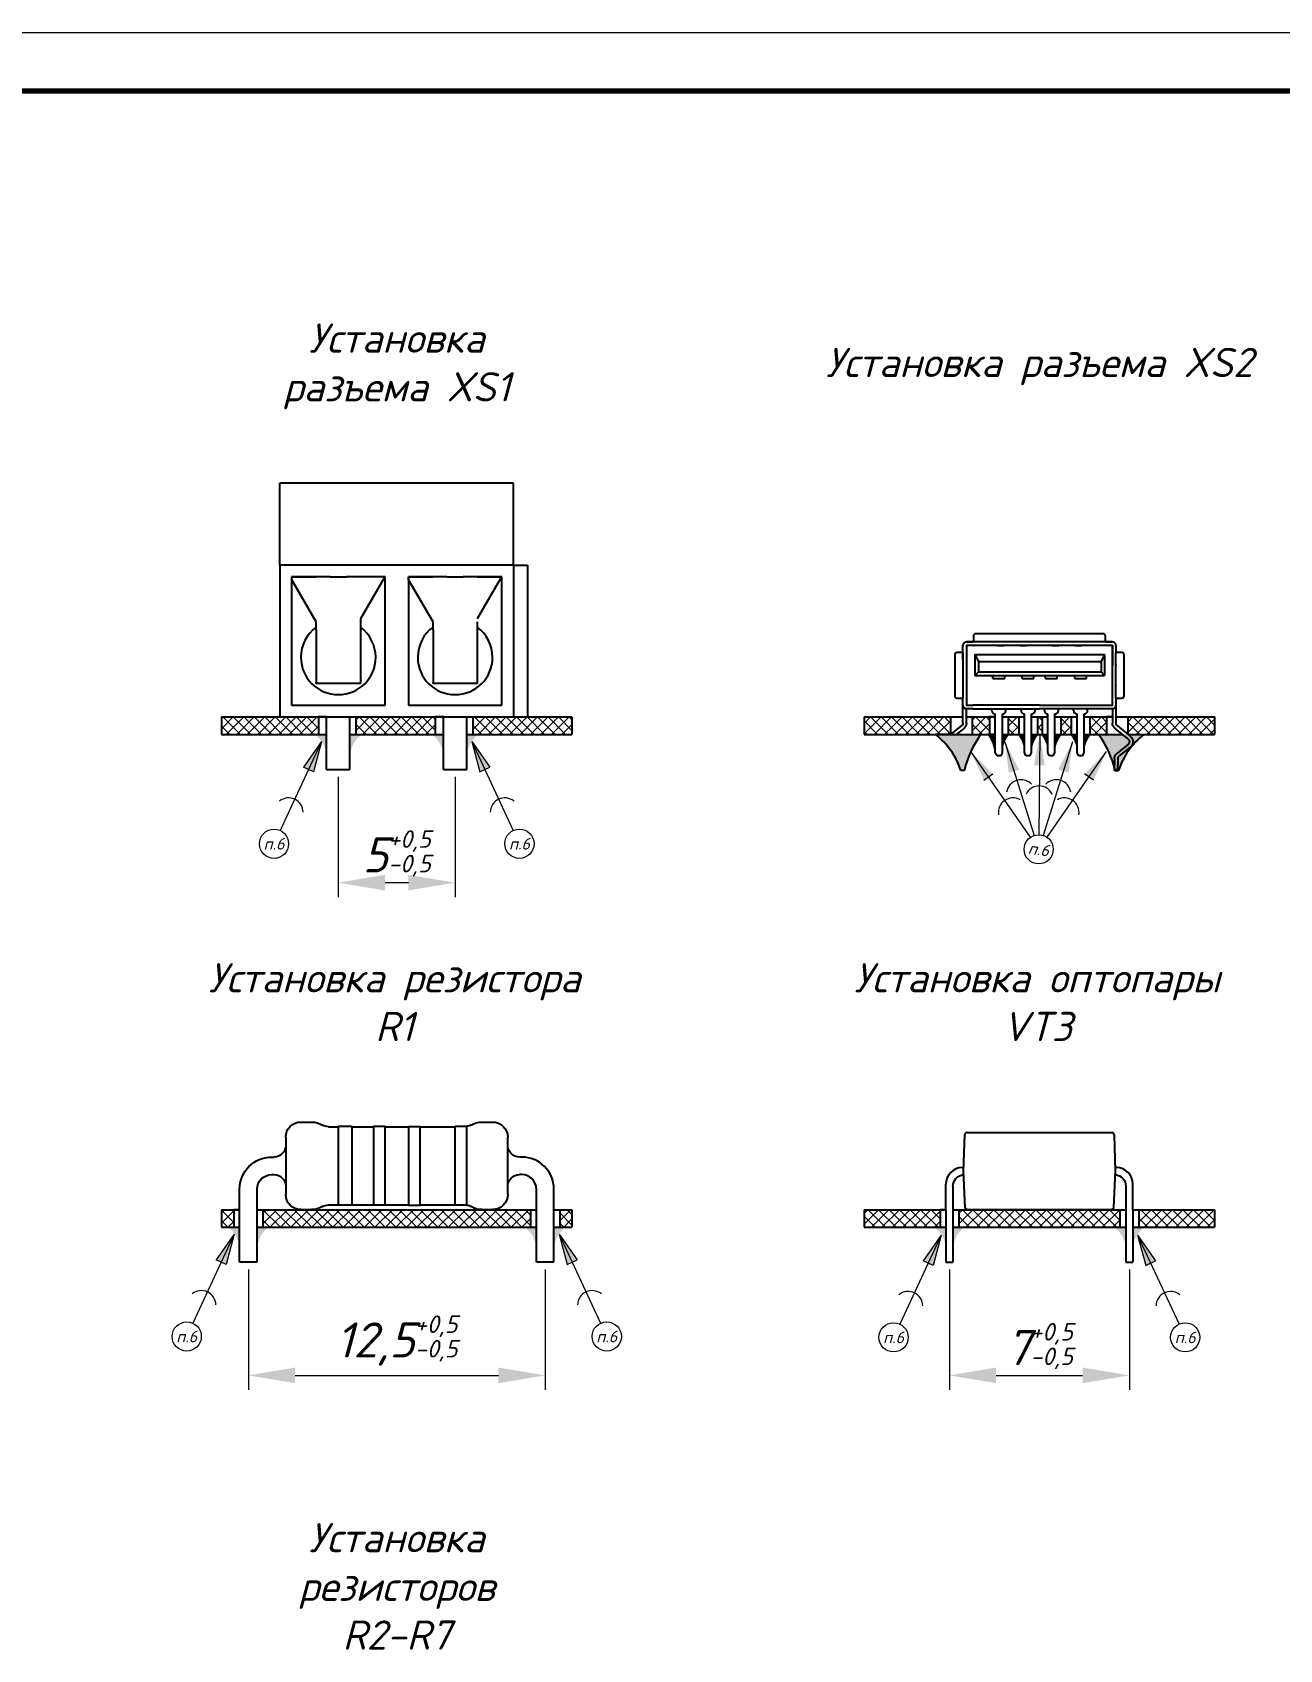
# Model space of a CAD drawing. Header units: millimetres. Extents: x 2470 to 6390, y 1560 to 2814.
# Drawn here: x 4878.8 to 4985.6, y 2378.6 to 2517 of the extents above; entities that cross this region are included whole.
import ezdxf

# ---------------------------------------------------------------- set-up
doc = ezdxf.new("R2010")
doc.units = ezdxf.units.MM
for name, color, linetype, lineweight in [('border', 7, 'Continuous', 70), ('Text', 7, 'Continuous', 18), ('Размерные линии', 7, 'Continuous', 15), ('Сплошная тонкая', 7, 'Continuous', 30), ('Штриховка', 7, 'Continuous', 9)]:
    doc.layers.add(name, color=color, linetype=linetype, lineweight=lineweight)
doc.styles.add('Main', font='isocpeur.ttf', dxfattribs={"oblique": 15, "height": 3})
doc.dimstyles.new('ISO-25', dxfattribs={"dimtxt": 3, "dimasz": 4, "dimexe": 1.25, "dimexo": 0.625, "dimtad": 1, "dimtoh": 1, "dimtxsty": 'Main', "dimcen": 2.5, "dimclrd": 256, "dimclre": 256, "dimclrt": 256, "dimadec": 0, "dimazin": 0, "dimtol": 1, "dimtm": 0.5, "dimtfac": 1, "dimtmove": 0, "dimatfit": 3, "dimfxl": 1, "dimlwd": -1, "dimlwe": -1, "dimarcsym": 0})

# ---------------------------------------------------------------- blocks, each defined once
blk = doc.blocks.new('*D53')
at = {"layer": 'Defpoints', "color": 0, "lineweight": 18, "transparency": 16777216}
for p in [(4897.3, 2411.74), (4922.7, 2411.74), (4922.7, 2402.06)]:
    blk.add_point(p, dxfattribs=at)
at = {"layer": 'Размерные линии', "transparency": 16777216}
for p, q in [((4897.3, 2411.11), (4897.3, 2400.81)), ((4922.7, 2411.11), (4922.7, 2400.81)), ((4901.3, 2402.06), (4918.7, 2402.06))]:
    blk.add_line(p, q, dxfattribs=at)
at = {"layer": 'Размерные линии', "lineweight": 18, "transparency": 16777216}
for points in [[(4901.3, 2402.73), (4901.3, 2401.39), (4897.3, 2402.06)], [(4918.7, 2402.73), (4918.7, 2401.39), (4922.7, 2402.06)]]:
    blk.add_solid(points, dxfattribs=at)
at = {"layer": 'Размерные линии', "transparency": 16777216, "insert": (4910, 2405.04), "char_height": 3, "attachment_point": 5, "style": 'Main'}
blk.add_mtext('12,5{\\H0.5x;\\S+0,5^ -0,5;}', dxfattribs=at)
blk = doc.blocks.new('*D54')
at = {"layer": 'Defpoints', "color": 0, "lineweight": 18, "transparency": 16777216}
for p in [(4905, 2453.91), (4915, 2453.91), (4915, 2444.23)]:
    blk.add_point(p, dxfattribs=at)
at = {"layer": 'Размерные линии', "transparency": 16777216}
for p, q in [((4905, 2453.28), (4905, 2442.98)), ((4915, 2453.28), (4915, 2442.98)), ((4909, 2444.23), (4911, 2444.23))]:
    blk.add_line(p, q, dxfattribs=at)
at = {"layer": 'Размерные линии', "lineweight": 18, "transparency": 16777216}
for points in [[(4909, 2444.9), (4909, 2443.56), (4905, 2444.23)], [(4911, 2444.9), (4911, 2443.56), (4915, 2444.23)]]:
    blk.add_solid(points, dxfattribs=at)
at = {"layer": 'Размерные линии', "transparency": 16777216, "insert": (4910, 2446.91), "char_height": 3, "attachment_point": 5, "style": 'Main'}
blk.add_mtext('5{\\H0.5x;\\S+0,5^ -0,5;}', dxfattribs=at)
blk = doc.blocks.new('*D57')
at = {"layer": 'Defpoints', "color": 0, "lineweight": 18, "transparency": 16777216}
for p in [(4957.3, 2411.74), (4972.7, 2411.74), (4972.7, 2402.06)]:
    blk.add_point(p, dxfattribs=at)
at = {"layer": 'Размерные линии', "transparency": 16777216}
for p, q in [((4957.3, 2411.11), (4957.3, 2400.81)), ((4972.7, 2411.11), (4972.7, 2400.81)), ((4961.3, 2402.06), (4968.7, 2402.06))]:
    blk.add_line(p, q, dxfattribs=at)
at = {"layer": 'Размерные линии', "lineweight": 18, "transparency": 16777216}
for points in [[(4961.3, 2402.73), (4961.3, 2401.39), (4957.3, 2402.06)], [(4968.7, 2402.73), (4968.7, 2401.39), (4972.7, 2402.06)]]:
    blk.add_solid(points, dxfattribs=at)
at = {"layer": 'Размерные линии', "transparency": 16777216, "insert": (4965, 2404.74), "char_height": 3, "attachment_point": 5, "style": 'Main'}
blk.add_mtext('7{\\H0.5x;\\S+0,5^ -0,5;}', dxfattribs=at)

msp = doc.modelspace()

# ---------------------------------------------------------------- hatches: boundary and pattern name
at = {"layer": 'Штриховка'}
h = msp.add_hatch(dxfattribs=at)
h.set_pattern_fill('ANSI37', color=256, scale=0.2)
h.set_pattern_definition([(45, (330, 71.9082), (-0.449012806, 0.449012806), []), (135, (330, 71.9082), (-0.449012806, -0.449012806), [])])
h.paths.add_polyline_path([(4903.3, 2458.408), (4895, 2458.408), (4895, 2456.908), (4903.3, 2456.908)])
h.paths.add_polyline_path([(4913.3, 2458.408), (4906.5, 2458.408), (4906.5, 2456.908), (4913.3, 2456.908)])
h.paths.add_polyline_path([(4925, 2458.408), (4921.2, 2458.408), (4921.2, 2458.408), (4916.5, 2458.408), (4916.5, 2456.908), (4925, 2456.908)])
h = msp.add_hatch(dxfattribs=at)
h.set_pattern_fill('ANSI37', color=256, scale=0.2)
h.set_pattern_definition([(45, (495, 71.9082), (-0.44901281, 0.44901281), []), (135, (495, 71.9082), (-0.44901281, -0.44901281), [])])
h.paths.add_polyline_path([(4980, 2458.408), (4972.586, 2458.408), (4972.586, 2456.908), (4980, 2456.908)])
h.paths.add_polyline_path([(4970.755, 2458.408), (4969.33, 2458.408), (4969.33, 2456.908), (4970.755, 2456.908)])
h.paths.add_polyline_path([(4967.73, 2458.408), (4966.83, 2458.408), (4966.83, 2456.908), (4967.73, 2456.908)])
h.paths.add_polyline_path([(4965.23, 2458.408), (4964.83, 2458.408), (4964.83, 2456.908), (4965.23, 2456.908)])
h.paths.add_polyline_path([(4963.23, 2458.408), (4962.33, 2458.408), (4962.33, 2456.908), (4963.23, 2456.908)])
h.paths.add_polyline_path([(4960.73, 2458.408), (4959.245, 2458.408), (4959.245, 2456.908), (4960.73, 2456.908)])
h.paths.add_polyline_path([(4957.414, 2458.408), (4950, 2458.408), (4950, 2456.908), (4957.414, 2456.908)])
h = msp.add_hatch(color=256, dxfattribs=at)
h.dxf.hatch_style = 1
h.paths.add_polyline_path([(4904, 2456.908), (4903, 2456.908, -0.236068), (4904, 2454.996)])
h = msp.add_hatch(color=256, dxfattribs=at)
h.dxf.hatch_style = 1
h.paths.add_polyline_path([(4906, 2456.908), (4907, 2456.908, 0.236068), (4906, 2454.996)])
h = msp.add_hatch(color=256, dxfattribs=at)
h.dxf.hatch_style = 1
h.paths.add_polyline_path([(4914, 2456.908), (4913, 2456.908, -0.236068), (4914, 2454.996)])
h = msp.add_hatch(color=256, dxfattribs=at)
h.dxf.hatch_style = 1
h.paths.add_polyline_path([(4916, 2456.908), (4917, 2456.908, 0.236068), (4916, 2454.996)])
h = msp.add_hatch(color=256, dxfattribs=at)
h.dxf.hatch_style = 1
h.paths.add_polyline_path([(4958.285, 2453.828), (4958.585, 2453.828, -0.1079523), (4959.999, 2456.908), (4957.906, 2456.908), (4957.424, 2456.908), (4956.114, 2456.908, -0.1493434)])
h = msp.add_hatch(color=256, dxfattribs=at)
h.dxf.hatch_style = 1
h.paths.add_polyline_path([(4961.23, 2455.34), (4961.23, 2456.908), (4960.63, 2456.908, -0.1666058)])
h = msp.add_hatch(color=256, dxfattribs=at)
h.dxf.hatch_style = 1
h.paths.add_polyline_path([(4961.83, 2456.908), (4962.43, 2456.908, 0.1666058), (4961.83, 2455.34)])
h = msp.add_hatch(color=256, dxfattribs=at)
h.dxf.hatch_style = 1
h.paths.add_polyline_path([(4963.73, 2456.908), (4963.13, 2456.908, -0.1666058), (4963.73, 2455.34)])
h = msp.add_hatch(color=256, dxfattribs=at)
h.dxf.hatch_style = 1
h.paths.add_polyline_path([(4964.33, 2456.908), (4964.93, 2456.908, 0.1666058), (4964.33, 2455.34)])
h = msp.add_hatch(color=256, dxfattribs=at)
h.dxf.hatch_style = 1
h.paths.add_polyline_path([(4965.03, 2456.908), (4965.471, 2454.261), (4965.004, 2454.266)])
h.paths.add_polyline_path([(4965.03, 2456.908), (4965.004, 2454.266), (4964.54, 2454.27)])
h = msp.add_hatch(color=256, dxfattribs=at)
h.dxf.hatch_style = 1
h.paths.add_polyline_path([(4965.73, 2456.908), (4965.13, 2456.908, -0.1666058), (4965.73, 2455.34)])
h = msp.add_hatch(color=256, dxfattribs=at)
h.dxf.hatch_style = 1
h.paths.add_polyline_path([(4966.33, 2456.908), (4966.93, 2456.908, 0.1666058), (4966.33, 2455.34)])
h = msp.add_hatch(color=256, dxfattribs=at)
h.dxf.hatch_style = 1
h.paths.add_polyline_path([(4968.23, 2456.908), (4967.63, 2456.908, -0.1666058), (4968.23, 2455.34)])
h = msp.add_hatch(color=256, dxfattribs=at)
h.dxf.hatch_style = 1
h.paths.add_polyline_path([(4968.83, 2456.908), (4969.43, 2456.908, 0.1666058), (4968.83, 2455.34)])
h = msp.add_hatch(color=256, dxfattribs=at)
h.dxf.hatch_style = 1
h.paths.add_polyline_path([(4970.061, 2456.908), (4972.154, 2456.908), (4972.636, 2456.908), (4973.946, 2456.908, 0.1493434), (4971.775, 2453.828), (4971.475, 2453.828, 0.1079523)])
h = msp.add_hatch(color=256, dxfattribs=at)
h.dxf.hatch_style = 1
h.paths.add_polyline_path([(4903.572, 2456.304), (4902.033, 2454.106), (4902.456, 2453.908)])
h.paths.add_polyline_path([(4903.572, 2456.304), (4902.456, 2453.908), (4902.877, 2453.712)])
h = msp.add_hatch(color=256, dxfattribs=at)
h.dxf.hatch_style = 1
h.paths.add_polyline_path([(4916.428, 2456.304), (4917.967, 2454.106), (4917.544, 2453.908)])
h.paths.add_polyline_path([(4916.428, 2456.304), (4917.544, 2453.908), (4917.123, 2453.712)])
h = msp.add_hatch(color=256, dxfattribs=at)
h.dxf.hatch_style = 1
h.paths.add_polyline_path([(4962.045, 2456.286), (4963.277, 2453.902), (4962.831, 2453.762)])
h.paths.add_polyline_path([(4962.045, 2456.286), (4962.831, 2453.762), (4962.387, 2453.624)])
h = msp.add_hatch(color=256, dxfattribs=at)
h.dxf.hatch_style = 1
h.paths.add_polyline_path([(4967.837, 2456.286), (4966.605, 2453.902), (4967.051, 2453.762)])
h.paths.add_polyline_path([(4967.837, 2456.286), (4967.051, 2453.762), (4967.495, 2453.624)])
h = msp.add_hatch(color=256, dxfattribs=at)
h.dxf.hatch_style = 1
h.paths.add_polyline_path([(4959.126, 2455.445), (4961.015, 2453.539), (4960.631, 2453.272)])
h.paths.add_polyline_path([(4959.126, 2455.445), (4960.631, 2453.272), (4960.249, 2453.007)])
h = msp.add_hatch(color=256, dxfattribs=at)
h.dxf.hatch_style = 1
h.paths.add_polyline_path([(4970.757, 2455.445), (4968.868, 2453.539), (4969.251, 2453.272)])
h.paths.add_polyline_path([(4970.757, 2455.445), (4969.251, 2453.272), (4969.633, 2453.007)])
h = msp.add_hatch(dxfattribs=at)
h.set_pattern_fill('ANSI37', color=256, scale=0.2)
h.set_pattern_definition([(45, (440, -20.2617), (-0.44901281, 0.44901281), []), (135, (440, -20.2617), (-0.44901281, -0.44901281), [])])
h.paths.add_polyline_path([(4896.05, 2416.238), (4895, 2416.238), (4895, 2414.738), (4896.051, 2414.738)])
h.paths.add_polyline_path([(4921.45, 2416.238), (4898.55, 2416.238), (4898.549, 2414.738), (4921.451, 2414.738)])
h.paths.add_polyline_path([(4925, 2416.238), (4923.95, 2416.238), (4923.949, 2414.738), (4925, 2414.738)])
h = msp.add_hatch(dxfattribs=at)
h.set_pattern_fill('ANSI37', color=256, scale=0.2)
h.set_pattern_definition([(45, (440, 29.7383), (-0.449012806, 0.449012806), []), (135, (440, 29.7383), (-0.449012806, -0.449012806), [])])
h.paths.add_polyline_path([(4956.5, 2416.238), (4950, 2416.238), (4950, 2414.738), (4956.5, 2414.738)])
h.paths.add_polyline_path([(4971.9, 2416.238), (4958.1, 2416.238), (4958.1, 2414.738), (4971.9, 2414.738)])
h.paths.add_polyline_path([(4980, 2416.238), (4973.5, 2416.238), (4973.5, 2414.738), (4980, 2414.738)])
h = msp.add_hatch(color=256, dxfattribs=at)
h.dxf.hatch_style = 1
h.paths.add_polyline_path([(4896.099, 2414.137), (4894.56, 2411.939), (4894.983, 2411.741)])
h.paths.add_polyline_path([(4896.099, 2414.137), (4894.983, 2411.741), (4895.404, 2411.545)])
h = msp.add_hatch(color=256, dxfattribs=at)
h.dxf.hatch_style = 1
h.paths.add_polyline_path([(4896.55, 2414.738), (4895.55, 2414.738, -0.236068), (4896.55, 2412.826)])
h = msp.add_hatch(color=256, dxfattribs=at)
h.dxf.hatch_style = 1
h.paths.add_polyline_path([(4898.05, 2414.738), (4899.05, 2414.738, 0.236068), (4898.05, 2412.826)])
h = msp.add_hatch(color=256, dxfattribs=at)
h.dxf.hatch_style = 1
h.paths.add_polyline_path([(4921.95, 2414.738), (4920.95, 2414.738, -0.236068), (4921.95, 2412.826)])
h = msp.add_hatch(color=256, dxfattribs=at)
h.dxf.hatch_style = 1
h.paths.add_polyline_path([(4923.45, 2414.738), (4924.45, 2414.738, 0.236068), (4923.45, 2412.826)])
h = msp.add_hatch(color=256, dxfattribs=at)
h.dxf.hatch_style = 1
h.paths.add_polyline_path([(4923.901, 2414.137), (4925.44, 2411.939), (4925.017, 2411.741)])
h.paths.add_polyline_path([(4923.901, 2414.137), (4925.017, 2411.741), (4924.596, 2411.545)])
h = msp.add_hatch(color=256, dxfattribs=at)
h.dxf.hatch_style = 1
h.paths.add_polyline_path([(4956.596, 2414.06), (4955.057, 2411.862), (4955.48, 2411.665)])
h.paths.add_polyline_path([(4956.596, 2414.06), (4955.48, 2411.665), (4955.901, 2411.468)])
h = msp.add_hatch(color=256, dxfattribs=at)
h.dxf.hatch_style = 1
h.paths.add_polyline_path([(4957, 2414.738), (4956, 2414.738, -0.236068), (4957, 2412.826)])
h = msp.add_hatch(color=256, dxfattribs=at)
h.dxf.hatch_style = 1
h.paths.add_polyline_path([(4957.6, 2414.738), (4958.6, 2414.738, 0.236068), (4957.6, 2412.826)])
h = msp.add_hatch(color=256, dxfattribs=at)
h.dxf.hatch_style = 1
h.paths.add_polyline_path([(4972.4, 2414.738), (4971.4, 2414.738, -0.236068), (4972.4, 2412.826)])
h = msp.add_hatch(color=256, dxfattribs=at)
h.dxf.hatch_style = 1
h.paths.add_polyline_path([(4973, 2414.738), (4974, 2414.738, 0.236068), (4973, 2412.826)])
h = msp.add_hatch(color=256, dxfattribs=at)
h.dxf.hatch_style = 1
h.paths.add_polyline_path([(4973.404, 2414.06), (4974.943, 2411.862), (4974.52, 2411.665)])
h.paths.add_polyline_path([(4973.404, 2414.06), (4974.52, 2411.665), (4974.099, 2411.468)])

# ---------------------------------------------------------------- linework, layer by layer
at = {"layer": 'border', "lineweight": 18}
for p, q in [((4650, 2517), (5070, 2517)), ((4965.03, 2456.908), (4964.953, 2448.331)), ((4962.045, 2456.286), (4964.566, 2448.274)), ((4967.837, 2456.286), (4965.316, 2448.274)), ((4964.228, 2448.108), (4959.126, 2455.445)), ((4965.655, 2448.108), (4970.757, 2455.445))]:
    msp.add_line(p, q, dxfattribs=at)
at = {"layer": 'border', "lineweight": 70}
msp.add_line((4670, 2512), (5065, 2512), dxfattribs=at)
at = {"layer": 'Размерные линии'}
for p, q in [((4903.572, 2456.304), (4900.026, 2448.691)), ((4903.572, 2456.304), (4902.033, 2454.106)), ((4903.572, 2456.304), (4902.877, 2453.712)), ((4916.428, 2456.304), (4917.967, 2454.106)), ((4916.428, 2456.304), (4919.974, 2448.691)), ((4916.428, 2456.304), (4917.123, 2453.712)), ((4902.877, 2453.712), (4902.033, 2454.106)), ((4917.123, 2453.712), (4917.967, 2454.106)), ((4960.249, 2453.007), (4961.015, 2453.539)), ((4969.633, 2453.007), (4968.868, 2453.539)), ((4896.099, 2414.137), (4892.553, 2406.523)), ((4896.099, 2414.137), (4894.56, 2411.939)), ((4896.099, 2414.137), (4895.404, 2411.545)), ((4923.901, 2414.137), (4925.44, 2411.939)), ((4923.901, 2414.137), (4927.447, 2406.523)), ((4923.901, 2414.137), (4924.596, 2411.545)), ((4956.596, 2414.06), (4953.05, 2406.447)), ((4956.596, 2414.06), (4955.057, 2411.862)), ((4956.596, 2414.06), (4955.901, 2411.468)), ((4973.404, 2414.06), (4974.943, 2411.862)), ((4973.404, 2414.06), (4976.95, 2406.447)), ((4973.404, 2414.06), (4974.099, 2411.468)), ((4895.404, 2411.545), (4894.56, 2411.939)), ((4924.596, 2411.545), (4925.44, 2411.939)), ((4955.901, 2411.468), (4955.057, 2411.862)), ((4974.099, 2411.468), (4974.943, 2411.862))]:
    msp.add_line(p, q, dxfattribs=at)
for centre in [(4899.498, 2447.557), (4920.502, 2447.557), (4964.941, 2447.081), (4892.025, 2405.39), (4927.975, 2405.39), (4952.522, 2405.314), (4977.478, 2405.314)]:
    msp.add_circle(centre, 1.25, dxfattribs=at)
for centre, start, end in [((4963.431, 2451.785), 43.59813, 171.24467), ((4966.452, 2451.785), 8.75533, 136.40187), ((4900.743, 2450.232), 1.08395, 128.73049), ((4919.257, 2450.232), 51.26951, 178.91605), ((4962.738, 2450.23), 61.01215, 188.65869), ((4964.975, 2451.254), 25.73902, 153.38556), ((4967.144, 2450.23), 351.34131, 118.98785), ((4893.271, 2408.064), 1.08395, 128.73049), ((4926.729, 2408.064), 51.26951, 178.91605), ((4953.768, 2407.988), 1.08395, 128.73049), ((4976.232, 2407.988), 51.26951, 178.91605)]:
    msp.add_arc(centre, 1.25, start, end, dxfattribs=at)
at = {"layer": 'Сплошная тонкая', "linetype": 'Continuous', "lineweight": 25, "extrusion": (1.22465e-16, 1, -2.22045e-16)}
for p, q in [((4900, 2471.408), (4900, 2478.408)), ((4904.58, 2478.408), (4900, 2478.408)), ((4914.58, 2478.408), (4905.42, 2478.408)), ((4920, 2478.408), (4915.42, 2478.408)), ((4920, 2471.408), (4920, 2478.408)), ((4900, 2471.408), (4900, 2458.408)), ((4920, 2471.408), (4900, 2471.408)), ((4920, 2471.408), (4920, 2458.408)), ((4920, 2471.408), (4921.2, 2471.408)), ((4921.2, 2471.408), (4921.2, 2458.408)), ((4903.11, 2470.408), (4901, 2470.408)), ((4901, 2470.408), (4901, 2469.608)), ((4901, 2469.608), (4901, 2459.408)), ((4901.02, 2470.399), (4903.11, 2470.399)), ((4901.02, 2470.149), (4901.02, 2470.399)), ((4903.11, 2466.557), (4901.02, 2470.149)), ((4904.3, 2470.408), (4903.11, 2470.408)), ((4906.89, 2470.408), (4905.7, 2470.408)), ((4909, 2470.408), (4906.89, 2470.408)), ((4908.98, 2470.399), (4906.89, 2466.808)), ((4909, 2469.608), (4909, 2470.408)), ((4909, 2459.408), (4909, 2469.608)), ((4913.11, 2470.408), (4911, 2470.408)), ((4911, 2470.408), (4911, 2469.608)), ((4911, 2469.608), (4911, 2459.408)), ((4911.02, 2470.399), (4913.11, 2470.399)), ((4911.02, 2470.149), (4911.02, 2470.399)), ((4913.11, 2466.557), (4911.02, 2470.149)), ((4914.3, 2470.408), (4913.11, 2470.408)), ((4916.89, 2470.408), (4915.7, 2470.408)), ((4919, 2470.408), (4916.89, 2470.408)), ((4918.98, 2470.399), (4916.89, 2466.808)), ((4916.89, 2470.399), (4918.98, 2470.399)), ((4918.98, 2470.149), (4918.98, 2470.399)), ((4919, 2469.608), (4919, 2470.408)), ((4919, 2459.408), (4919, 2469.608)), ((4903.11, 2466.557), (4903.11, 2466.551)), ((4906.89, 2466.808), (4906.89, 2466.551)), ((4903.11, 2465.872), (4903.11, 2462.603)), ((4906.89, 2465.872), (4906.89, 2462.603)), ((4913.11, 2465.872), (4913.11, 2462.603)), ((4916.89, 2465.872), (4916.89, 2462.603)), ((4903.11, 2462.603), (4903.11, 2461.869)), ((4906.89, 2462.603), (4906.89, 2461.869)), ((4913.11, 2462.603), (4913.11, 2461.869)), ((4916.89, 2462.603), (4916.89, 2461.869)), ((4903.11, 2461.869), (4903.11, 2461.386)), ((4906.89, 2461.27), (4903.11, 2461.27)), ((4906.89, 2461.869), (4906.89, 2461.386)), ((4913.11, 2461.869), (4913.11, 2461.386)), ((4916.89, 2461.27), (4913.11, 2461.27)), ((4916.89, 2461.869), (4916.89, 2461.386)), ((4900, 2458.408), (4921.2, 2458.408)), ((4901, 2459.408), (4903.9, 2459.408)), ((4903.9, 2459.408), (4906.1, 2459.408)), ((4904, 2453.908), (4904, 2458.408)), ((4906, 2453.908), (4906, 2458.408)), ((4906.1, 2459.408), (4909, 2459.408)), ((4911, 2459.408), (4913.9, 2459.408)), ((4913.9, 2459.408), (4916.1, 2459.408)), ((4914, 2453.908), (4914, 2458.408)), ((4916, 2453.908), (4916, 2458.408)), ((4916.1, 2459.408), (4919, 2459.408)), ((4901.8, 2423.744), (4902.714, 2423.744)), ((4917.286, 2423.744), (4918.2, 2423.744)), ((4904.155, 2423.344), (4905, 2423.344)), ((4906.2, 2423.364), (4905, 2423.364)), ((4906.2, 2423.344), (4908, 2423.344)), ((4909, 2423.364), (4908, 2423.364)), ((4909, 2423.344), (4911, 2423.344)), ((4911, 2423.364), (4912, 2423.364)), ((4912, 2423.344), (4915, 2423.344)), ((4916, 2423.364), (4915, 2423.364)), ((4958.5, 2419.538), (4958.608, 2422.645)), ((4958.808, 2422.838), (4971.192, 2422.838)), ((4971.392, 2422.645), (4971.5, 2419.538)), ((4899.3, 2420.744), (4899.5, 2420.744)), ((4920.7, 2420.744), (4920.5, 2420.744)), ((4958.4, 2419.838), (4958.51, 2419.838)), ((4958.663, 2416.428), (4958.5, 2419.538)), ((4971.5, 2419.538), (4971.337, 2416.428)), ((4971.49, 2419.838), (4971.6, 2419.838)), ((4899.3, 2419.244), (4899.5, 2419.244)), ((4920.7, 2419.244), (4920.5, 2419.244)), ((4957, 2416.238), (4957, 2418.438)), ((4957.6, 2418.242), (4957.6, 2416.238)), ((4972.4, 2418.242), (4972.4, 2416.238)), ((4973, 2416.238), (4973, 2418.438)), ((4896.55, 2411.738), (4896.55, 2417.994)), ((4898.05, 2411.738), (4898.05, 2417.994)), ((4921.95, 2411.738), (4921.95, 2417.994)), ((4923.45, 2411.738), (4923.45, 2417.994)), ((4901.8, 2416.244), (4902.714, 2416.244)), ((4904.155, 2416.644), (4905, 2416.644)), ((4906.2, 2416.624), (4905, 2416.624)), ((4906.2, 2416.644), (4908, 2416.644)), ((4909, 2416.624), (4908, 2416.624)), ((4909, 2416.644), (4911, 2416.644)), ((4911, 2416.624), (4912, 2416.624)), ((4912, 2416.644), (4915, 2416.644)), ((4916, 2416.624), (4915, 2416.624)), ((4917.286, 2416.244), (4918.2, 2416.244)), ((4957, 2416.238), (4957, 2414.838)), ((4957.6, 2416.238), (4957.6, 2414.838)), ((4971.137, 2416.238), (4958.863, 2416.238)), ((4972.4, 2416.238), (4972.4, 2414.838)), ((4973, 2416.238), (4973, 2414.838)), ((4957, 2414.838), (4957, 2411.738)), ((4957.6, 2414.838), (4957.6, 2411.738)), ((4972.4, 2414.838), (4972.4, 2411.738)), ((4973, 2414.838), (4973, 2411.738))]:
    msp.add_line(p, q, dxfattribs=at)
at = {"layer": 'Сплошная тонкая', "linetype": 'Continuous', "lineweight": 25, "extrusion": (0, 1, -2.22045e-16)}
for p, q in [((4959.355, 2465.328), (4959.355, 2464.838)), ((4970.455, 2465.528), (4959.555, 2465.528)), ((4970.655, 2464.838), (4970.655, 2465.328)), ((4958.445, 2463.918), (4957.955, 2463.918)), ((4958.455, 2463.928), (4958.455, 2464.518)), ((4958.455, 2464.518), (4958.455, 2464.518)), ((4958.455, 2463.918), (4958.455, 2464.518)), ((4958.455, 2463.928), (4958.455, 2463.918)), ((4958.455, 2463.918), (4958.455, 2460.018)), ((4958.455, 2463.811), (4958.455, 2463.918)), ((4958.455, 2463.343), (4958.455, 2463.811)), ((4958.455, 2463.811), (4958.455, 2462.845)), ((4958.546, 2464.737), (4958.546, 2464.737)), ((4960.912, 2464.528), (4958.755, 2464.529)), ((4958.755, 2464.529), (4958.755, 2463.828)), ((4958.755, 2464.518), (4958.755, 2463.928)), ((4958.755, 2463.918), (4958.755, 2463.928)), ((4958.755, 2463.918), (4958.755, 2460.018)), ((4958.765, 2464.828), (4959.345, 2464.828)), ((4958.765, 2464.828), (4958.765, 2464.828)), ((4960.912, 2464.828), (4958.765, 2464.828)), ((4959.355, 2464.828), (4959.345, 2464.828)), ((4959.345, 2464.528), (4959.355, 2464.528)), ((4970.655, 2464.828), (4959.355, 2464.828)), ((4970.655, 2464.528), (4959.355, 2464.528)), ((4959.48, 2463.768), (4959.48, 2461.968)), ((4959.48, 2463.768), (4959.78, 2463.168)), ((4959.48, 2463.768), (4970.58, 2463.768)), ((4961.309, 2464.828), (4960.914, 2464.828)), ((4961.309, 2464.528), (4960.914, 2464.528)), ((4961.415, 2464.528), (4961.98, 2464.528)), ((4963.344, 2464.528), (4961.98, 2464.528)), ((4963.344, 2464.528), (4963.908, 2464.528)), ((4964.412, 2464.828), (4964.014, 2464.828)), ((4964.412, 2464.528), (4964.014, 2464.528)), ((4965.598, 2464.828), (4964.412, 2464.828)), ((4965.598, 2464.528), (4964.412, 2464.528)), ((4965.996, 2464.828), (4965.598, 2464.828)), ((4965.996, 2464.528), (4965.598, 2464.528)), ((4966.102, 2464.528), (4966.666, 2464.528)), ((4968.03, 2464.528), (4966.666, 2464.528)), ((4968.03, 2464.528), (4968.595, 2464.528)), ((4969.096, 2464.828), (4968.701, 2464.828)), ((4969.096, 2464.528), (4968.701, 2464.528)), ((4971.245, 2464.828), (4969.098, 2464.828)), ((4971.245, 2464.528), (4969.098, 2464.528)), ((4970.58, 2463.768), (4970.28, 2463.168)), ((4970.58, 2463.768), (4970.58, 2461.968)), ((4970.665, 2464.828), (4970.655, 2464.828)), ((4970.655, 2464.528), (4970.665, 2464.528)), ((4970.665, 2464.828), (4971.245, 2464.828)), ((4971.245, 2464.528), (4970.665, 2464.528)), ((4971.245, 2464.828), (4971.245, 2464.828)), ((4971.245, 2464.528), (4971.245, 2464.528)), ((4971.255, 2464.518), (4971.255, 2464.518)), ((4971.255, 2463.928), (4971.255, 2464.518)), ((4971.255, 2464.368), (4971.255, 2464.518)), ((4971.255, 2463.928), (4971.255, 2463.918)), ((4971.255, 2460.018), (4971.255, 2463.918)), ((4971.555, 2464.518), (4971.555, 2463.928)), ((4971.555, 2464.518), (4971.555, 2463.811)), ((4971.555, 2464.518), (4971.555, 2464.518)), ((4971.555, 2463.918), (4971.555, 2463.928)), ((4971.555, 2460.018), (4971.555, 2463.918)), ((4971.555, 2462.845), (4971.555, 2463.811)), ((4972.055, 2463.918), (4971.565, 2463.918)), ((4957.755, 2463.718), (4957.755, 2460.218)), ((4959.78, 2463.168), (4959.78, 2462.268)), ((4959.78, 2463.168), (4970.28, 2463.168)), ((4970.28, 2463.168), (4970.28, 2462.268)), ((4971.555, 2462.845), (4971.555, 2462.818)), ((4972.255, 2460.218), (4972.255, 2463.718)), ((4959.48, 2461.968), (4959.78, 2462.268)), ((4959.48, 2461.968), (4970.58, 2461.968)), ((4959.78, 2462.268), (4970.28, 2462.268)), ((4970.58, 2461.968), (4970.28, 2462.268)), ((4971.255, 2460.793), (4971.255, 2461.118)), ((4971.555, 2461.118), (4971.555, 2461.108)), ((4957.955, 2460.018), (4958.445, 2460.018)), ((4958.455, 2460.248), (4958.455, 2460.018)), ((4958.455, 2460.018), (4958.455, 2460.008)), ((4958.455, 2459.418), (4958.455, 2460.008)), ((4958.755, 2460.008), (4958.755, 2460.018)), ((4958.755, 2460.008), (4958.755, 2459.418)), ((4971.255, 2460.018), (4971.255, 2460.008)), ((4971.255, 2459.418), (4971.255, 2460.008)), ((4971.555, 2460.008), (4971.555, 2460.018)), ((4971.555, 2460.008), (4971.555, 2459.418)), ((4971.565, 2460.018), (4972.055, 2460.018)), ((4958.455, 2459.418), (4958.455, 2459.418)), ((4958.455, 2457.878), (4958.455, 2459.418)), ((4958.755, 2457.878), (4958.755, 2459.108)), ((4959.555, 2458.408), (4961.23, 2458.408)), ((4960.93, 2458.963), (4960.93, 2459.108)), ((4961.23, 2458.408), (4961.23, 2458.663)), ((4961.23, 2455.34), (4961.23, 2458.408)), ((4961.83, 2458.408), (4961.83, 2458.663)), ((4961.83, 2455.34), (4961.83, 2458.408)), ((4961.83, 2458.408), (4963.73, 2458.408)), ((4962.13, 2458.963), (4962.13, 2459.108)), ((4963.43, 2458.963), (4963.43, 2459.108)), ((4963.73, 2458.408), (4963.73, 2458.663)), ((4963.73, 2455.34), (4963.73, 2458.408)), ((4964.33, 2458.408), (4964.33, 2458.663)), ((4964.33, 2455.34), (4964.33, 2458.408)), ((4964.33, 2458.408), (4965, 2458.408)), ((4964.63, 2458.963), (4964.63, 2459.108)), ((4965.01, 2458.408), (4965.73, 2458.408)), ((4965.43, 2458.963), (4965.43, 2459.108)), ((4965.73, 2458.408), (4965.73, 2458.663)), ((4965.73, 2455.34), (4965.73, 2458.408)), ((4966.33, 2458.408), (4966.33, 2458.663)), ((4966.33, 2455.34), (4966.33, 2458.408)), ((4966.33, 2458.408), (4968.23, 2458.408)), ((4966.63, 2458.963), (4966.63, 2459.108)), ((4967.93, 2458.963), (4967.93, 2459.108)), ((4968.23, 2458.408), (4968.23, 2458.663)), ((4968.23, 2455.34), (4968.23, 2458.408)), ((4968.83, 2458.408), (4968.83, 2458.663)), ((4968.83, 2455.34), (4968.83, 2458.408)), ((4968.83, 2458.408), (4970.455, 2458.408)), ((4969.13, 2458.963), (4969.13, 2459.108)), ((4971.255, 2459.108), (4971.255, 2457.878)), ((4971.555, 2459.418), (4971.555, 2457.878)), ((4971.555, 2459.418), (4971.555, 2459.418)), ((4957.424, 2456.908), (4958.338, 2457.636)), ((4957.906, 2456.908), (4958.525, 2457.401)), ((4971.485, 2457.401), (4972.592, 2456.52)), ((4971.672, 2457.636), (4972.779, 2456.755)), ((4972.592, 2456.051), (4971.655, 2455.305)), ((4972.779, 2455.816), (4971.842, 2455.071)), ((4961.38, 2455.083), (4961.23, 2455.34)), ((4961.68, 2455.083), (4961.38, 2455.083)), ((4961.68, 2455.083), (4961.83, 2455.34)), ((4963.88, 2455.083), (4963.73, 2455.34)), ((4964.18, 2455.083), (4963.88, 2455.083)), ((4964.18, 2455.083), (4964.33, 2455.34)), ((4965.88, 2455.083), (4965.73, 2455.34)), ((4966.18, 2455.083), (4965.88, 2455.083)), ((4966.18, 2455.083), (4966.33, 2455.34)), ((4968.38, 2455.083), (4968.23, 2455.34)), ((4968.68, 2455.083), (4968.38, 2455.083)), ((4968.68, 2455.083), (4968.83, 2455.34)), ((4971.425, 2454.828), (4971.425, 2454.345)), ((4971.725, 2454.828), (4971.725, 2454.345)), ((4958.585, 2453.828), (4958.285, 2453.828)), ((4971.425, 2453.828), (4971.725, 2453.828)), ((4971.475, 2453.828), (4971.775, 2453.828))]:
    msp.add_line(p, q, dxfattribs=at)
at = {"layer": 'Сплошная тонкая', "lineweight": 25, "extrusion": (0, 1, -2.22045e-16)}
for p, q in [((4958.455, 2463.928), (4958.455, 2464.518)), ((4958.455, 2464.518), (4958.455, 2464.518)), ((4958.455, 2463.918), (4958.455, 2464.518)), ((4958.455, 2463.918), (4958.455, 2460.018)), ((4958.546, 2464.737), (4958.546, 2464.737)), ((4958.755, 2464.518), (4958.755, 2463.928)), ((4958.755, 2464.518), (4958.755, 2463.828)), ((4958.755, 2464.518), (4958.755, 2464.518)), ((4958.755, 2463.918), (4958.755, 2460.018)), ((4958.758, 2464.525), (4958.758, 2464.525)), ((4958.765, 2464.828), (4959.345, 2464.828)), ((4958.765, 2464.828), (4958.765, 2464.828)), ((4960.912, 2464.828), (4958.765, 2464.828)), ((4958.765, 2464.528), (4958.765, 2464.528)), ((4959.345, 2464.528), (4958.765, 2464.528)), ((4960.912, 2464.528), (4958.765, 2464.528)), ((4959.355, 2464.828), (4959.345, 2464.828)), ((4959.345, 2464.528), (4959.355, 2464.528)), ((4970.655, 2464.828), (4959.355, 2464.828)), ((4970.655, 2464.528), (4959.355, 2464.528)), ((4959.48, 2463.768), (4959.48, 2461.968)), ((4959.48, 2463.768), (4959.78, 2463.168)), ((4959.48, 2463.768), (4970.58, 2463.768)), ((4971.245, 2464.828), (4969.098, 2464.828)), ((4971.245, 2464.528), (4969.098, 2464.528)), ((4970.58, 2463.768), (4970.28, 2463.168)), ((4970.58, 2463.768), (4970.58, 2461.968)), ((4970.665, 2464.828), (4970.655, 2464.828)), ((4970.655, 2464.528), (4970.665, 2464.528)), ((4970.665, 2464.828), (4971.245, 2464.828)), ((4971.245, 2464.528), (4970.665, 2464.528)), ((4971.245, 2464.828), (4971.245, 2464.828)), ((4971.245, 2464.528), (4971.245, 2462.832)), ((4971.255, 2460.018), (4971.255, 2463.918)), ((4971.555, 2464.518), (4971.555, 2463.928)), ((4971.555, 2464.518), (4971.555, 2463.811)), ((4971.555, 2464.518), (4971.555, 2464.518)), ((4971.555, 2463.918), (4971.555, 2463.928)), ((4971.555, 2460.018), (4971.555, 2463.918)), ((4971.555, 2462.845), (4971.555, 2463.811)), ((4958.455, 2462.777), (4958.455, 2461.16)), ((4959.78, 2463.168), (4959.78, 2462.268)), ((4959.78, 2463.168), (4970.28, 2463.168)), ((4970.28, 2463.168), (4970.28, 2462.268)), ((4971.255, 2462.818), (4971.255, 2463.143)), ((4971.555, 2462.845), (4971.555, 2462.818)), ((4959.48, 2461.968), (4959.78, 2462.268)), ((4959.48, 2461.968), (4970.58, 2461.968)), ((4959.78, 2462.268), (4970.28, 2462.268)), ((4961.03, 2461.693), (4962.03, 2461.693)), ((4963.53, 2461.693), (4964.53, 2461.693)), ((4965.53, 2461.693), (4966.53, 2461.693)), ((4968.03, 2461.693), (4969.03, 2461.693)), ((4970.58, 2461.968), (4970.28, 2462.268)), ((4971.555, 2461.118), (4971.555, 2461.108)), ((4958.455, 2459.418), (4958.455, 2460.018)), ((4958.755, 2460.008), (4958.755, 2459.418)), ((4971.255, 2459.418), (4971.255, 2460.008)), ((4971.555, 2460.008), (4971.555, 2460.018)), ((4971.555, 2460.008), (4971.555, 2459.418)), ((4958.445, 2459.418), (4958.445, 2459.418)), ((4958.455, 2459.418), (4958.455, 2459.418)), ((4958.536, 2459.199), (4958.536, 2459.199)), ((4958.745, 2459.418), (4958.745, 2459.418)), ((4958.755, 2459.418), (4958.755, 2459.418)), ((4958.765, 2459.408), (4959.345, 2459.408)), ((4959.345, 2459.108), (4958.765, 2459.108)), ((4959.355, 2459.408), (4959.345, 2459.408)), ((4959.345, 2459.108), (4959.355, 2459.108)), ((4965, 2459.408), (4959.355, 2459.408)), ((4959.355, 2459.108), (4965, 2459.108)), ((4965.01, 2459.408), (4970.655, 2459.408)), ((4970.655, 2459.108), (4965.01, 2459.108)), ((4970.655, 2459.408), (4970.665, 2459.408)), ((4970.665, 2459.108), (4970.655, 2459.108)), ((4970.665, 2459.408), (4971.245, 2459.408)), ((4971.245, 2459.108), (4970.665, 2459.108)), ((4971.252, 2459.411), (4971.252, 2459.411)), ((4971.255, 2459.418), (4971.255, 2459.418)), ((4971.464, 2459.199), (4971.464, 2459.199)), ((4971.555, 2459.418), (4971.555, 2459.418))]:
    msp.add_line(p, q, dxfattribs=at)
at = {"layer": 'Сплошная тонкая', "lineweight": 25}
for p, q in [((4895, 2458.408), (4925, 2458.408)), ((4895, 2458.408), (4895, 2456.908)), ((4904, 2458.408), (4903.3, 2458.408)), ((4903.3, 2458.408), (4903.3, 2456.908)), ((4904, 2458.408), (4903.5, 2458.408)), ((4906, 2458.408), (4906.5, 2458.408)), ((4906.5, 2458.408), (4906.5, 2456.908)), ((4906.7, 2458.408), (4913.3, 2458.408)), ((4914, 2458.408), (4913.3, 2458.408)), ((4913.3, 2458.408), (4913.3, 2456.908)), ((4916, 2458.408), (4916.7, 2458.408)), ((4916.5, 2458.408), (4916.5, 2456.908)), ((4925, 2458.408), (4925, 2456.908)), ((4950, 2458.408), (4958.455, 2458.408)), ((4950, 2458.408), (4950, 2456.908)), ((4957.414, 2456.908), (4957.414, 2458.408)), ((4958.755, 2458.408), (4961.23, 2458.408)), ((4959.245, 2458.408), (4959.245, 2456.908)), ((4961.23, 2458.408), (4960.73, 2458.408)), ((4960.73, 2458.408), (4960.73, 2456.908)), ((4961.83, 2458.408), (4962.33, 2458.408)), ((4961.83, 2458.408), (4963.73, 2458.408)), ((4962.33, 2458.408), (4962.33, 2456.908)), ((4963.23, 2458.408), (4963.23, 2456.908)), ((4964.33, 2458.408), (4965.73, 2458.408)), ((4964.83, 2458.408), (4964.83, 2456.908)), ((4965.23, 2458.408), (4965.23, 2456.908)), ((4966.33, 2458.408), (4968.23, 2458.408)), ((4966.83, 2458.408), (4966.83, 2456.908)), ((4967.73, 2458.408), (4967.73, 2456.908)), ((4968.83, 2458.408), (4971.255, 2458.408)), ((4969.33, 2458.408), (4969.33, 2456.908)), ((4971.255, 2458.408), (4970.755, 2458.408)), ((4970.755, 2458.408), (4970.755, 2456.908)), ((4971.555, 2458.408), (4980, 2458.408)), ((4972.586, 2456.908), (4972.586, 2458.408)), ((4980, 2458.408), (4980, 2456.908)), ((4895, 2456.908), (4904, 2456.908)), ((4906, 2456.908), (4914, 2456.908)), ((4916, 2456.908), (4925, 2456.908)), ((4950, 2456.908), (4957.424, 2456.908)), ((4956.414, 2456.908), (4956.114, 2456.908)), ((4956.914, 2456.908), (4956.414, 2456.908)), ((4957.414, 2456.908), (4956.914, 2456.908)), ((4957.424, 2456.908), (4959.245, 2456.908)), ((4957.906, 2456.908), (4961.23, 2456.908)), ((4961.23, 2456.908), (4960.63, 2456.908)), ((4961.83, 2456.908), (4963.73, 2456.908)), ((4964.33, 2456.908), (4965.73, 2456.908)), ((4966.33, 2456.908), (4968.23, 2456.908)), ((4968.83, 2456.908), (4972.104, 2456.908)), ((4972.586, 2456.908), (4980, 2456.908)), ((4904, 2453.908), (4906, 2453.908)), ((4914, 2453.908), (4916, 2453.908)), ((4971.425, 2453.908), (4971.725, 2453.908)), ((4895, 2416.238), (4896.55, 2416.238)), ((4895, 2416.238), (4895, 2414.738)), ((4896.55, 2416.238), (4896.05, 2416.238)), ((4896.05, 2416.238), (4896.051, 2414.738)), ((4898.05, 2416.238), (4921.95, 2416.238)), ((4898.05, 2416.238), (4898.55, 2416.238)), ((4898.55, 2416.238), (4898.549, 2414.738)), ((4921.45, 2416.238), (4921.451, 2414.738)), ((4923.45, 2416.238), (4925, 2416.238)), ((4923.95, 2416.238), (4923.949, 2414.738)), ((4925, 2416.238), (4925, 2414.738)), ((4950, 2416.238), (4957, 2416.238)), ((4950, 2416.238), (4950, 2414.738)), ((4957, 2416.238), (4956.5, 2416.238)), ((4956.5, 2416.238), (4956.5, 2414.738)), ((4957.6, 2416.238), (4958.1, 2416.238)), ((4957.6, 2416.238), (4972.4, 2416.238)), ((4958.1, 2416.238), (4958.1, 2414.738)), ((4971.9, 2416.238), (4971.9, 2414.738)), ((4973, 2416.238), (4980, 2416.238)), ((4973.5, 2416.238), (4973.5, 2414.738)), ((4980, 2416.238), (4980, 2414.738)), ((4895, 2414.738), (4896.55, 2414.738)), ((4898.05, 2414.738), (4921.95, 2414.738)), ((4923.45, 2414.738), (4925, 2414.738)), ((4950, 2414.738), (4957, 2414.738)), ((4957.6, 2414.738), (4972.4, 2414.738)), ((4973, 2414.738), (4980, 2414.738)), ((4898.05, 2411.738), (4896.55, 2411.738)), ((4923.45, 2411.738), (4921.95, 2411.738)), ((4957, 2411.738), (4957.6, 2411.738)), ((4972.4, 2411.738), (4973, 2411.738))]:
    msp.add_line(p, q, dxfattribs=at)
at = {"layer": 'Сплошная тонкая', "linetype": 'Continuous', "lineweight": 25}
for centre, radius, start, end in [((4905, 2463.517), 3.2, 126.20138, 180), ((4905, 2463.517), 3.2, 0, 53.79863), ((4915, 2463.517), 3.2, 126.20138, 180), ((4915, 2463.517), 3.2, 0, 53.79863), ((4959.555, 2465.328), 0.2, 90, 180), ((4970.455, 2465.328), 0.2, 0, 90), ((4957.955, 2463.718), 0.2, 90, 180), ((4958.765, 2464.518), 0.31, 90, 180), ((4958.765, 2464.518), 0.31, 90, 180), ((4971.245, 2464.518), 0.31, 0, 90), ((4971.245, 2464.518), 0.31, 0, 90), ((4971.245, 2464.518), 0.01, 0, 90), ((4971.245, 2464.518), 0.01, 0, 90), ((4972.055, 2463.718), 0.2, 0, 90), ((4905, 2463.517), 3.2, 180, 0), ((4915, 2463.517), 3.2, 180, 0), ((4957.955, 2460.218), 0.2, 180, 270), ((4972.055, 2460.218), 0.2, 270, 0), ((4961.23, 2458.963), 0.3, 180, 270), ((4961.83, 2458.963), 0.3, 270, 0), ((4963.73, 2458.963), 0.3, 180, 270), ((4964.33, 2458.963), 0.3, 270, 0), ((4965.73, 2458.963), 0.3, 180, 270), ((4966.33, 2458.963), 0.3, 270, 0), ((4968.23, 2458.963), 0.3, 180, 270), ((4968.83, 2458.963), 0.3, 270, 0), ((4958.808, 2422.638), 0.2, 90, 178), ((4971.192, 2422.638), 0.2, 2, 90), ((4920.7, 2417.994), 2.75, 0, 90), ((4958.4, 2418.438), 1.4, 90, 180), ((4971.6, 2418.438), 1.4, 360, 90), ((4920.7, 2417.994), 1.25, 0, 90)]:
    msp.add_arc(centre, radius, start, end, dxfattribs=at)
at = {"layer": 'Сплошная тонкая', "lineweight": 25}
for centre, radius, start, end in [((4958.765, 2464.518), 0.31, 90, 180), ((4958.765, 2464.518), 0.31, 90, 180), ((4958.765, 2464.518), 0.01, 90, 180), ((4958.765, 2464.518), 0.01, 90, 180), ((4971.245, 2464.518), 0.31, 0, 90), ((4971.245, 2464.518), 0.31, 0, 90), ((4958.765, 2459.418), 0.31, 180, 270), ((4958.765, 2459.418), 0.01, 180, 270), ((4971.245, 2459.418), 0.01, 270, 0), ((4971.245, 2459.418), 0.31, 270, 0), ((4952.159, 2451.815), 6.449, 18.19264, 52.16852), ((4966.342, 2452.131), 7.94, 143.01187, 167.65727), ((4958.643, 2455.249), 2.589, 2.02338, 39.85909), ((4963.718, 2452.131), 7.94, 12.34273, 36.98813), ((4977.901, 2451.815), 6.449, 127.83148, 161.80736)]:
    msp.add_arc(centre, radius, start, end, dxfattribs=at)
at = {"layer": 'Сплошная тонкая', "lineweight": 25, "extrusion": (0, -2.22045e-16, -1)}
for centre, radius, start, end in [((-4958.765, 2459.418), 0.31, 270, 0), ((-4958.765, 2459.418), 0.01, 270, 0), ((-4971.245, 2459.418), 0.31, 180, 270), ((-4971.245, 2459.418), 0.01, 225.00001, 270), ((-4971.245, 2459.418), 0.01, 180, 225.00001)]:
    msp.add_arc(centre, radius, start, end, dxfattribs=at)
at = {"layer": 'Сплошная тонкая', "linetype": 'Continuous', "lineweight": 25, "extrusion": (-2.71926e-32, -2.22045e-16, -1)}
for centre, radius, start, end in [((-4901.8, 2422.444), 1.3, 360, 90), ((-4902.714, 2421.949), 1.795, 90, 121.02845), ((-4917.286, 2421.949), 1.795, 58.97155, 90), ((-4918.2, 2422.444), 1.3, 90, 180), ((-4904.155, 2424.344), 1, 270, 301.02845), ((-4915.845, 2424.344), 1, 238.97155, 261.088), ((-4899.5, 2421.744), 1, 180.0033, 270), ((-4920.5, 2421.744), 1, 270, 359.9967), ((-4899.3, 2417.994), 2.75, 0, 90), ((-4899.3, 2417.994), 1.25, 0, 90), ((-4899.5, 2418.244), 1, 90, 179.9967), ((-4920.5, 2418.244), 1, 0.0033, 90), ((-4958.6, 2418.242), 1, 0, 85.16551), ((-4971.4, 2418.242), 1, 94.83449, 180), ((-4901.8, 2417.544), 1.3, 270, 0), ((-4918.2, 2417.544), 1.3, 180, 270), ((-4902.714, 2418.04), 1.795, 238.97155, 270), ((-4904.155, 2415.644), 1, 58.97155, 90), ((-4915.845, 2415.644), 1, 98.912, 121.02845), ((-4917.286, 2418.04), 1.795, 270, 301.02845), ((-4958.863, 2416.438), 0.2, 270, 357), ((-4971.137, 2416.438), 0.2, 183, 270)]:
    msp.add_arc(centre, radius, start, end, dxfattribs=at)
for centre, major_axis, ratio, start_param, end_param in [((4905, 2478.408), (-0.7, 0), 0, -1.5707963, -0.9272952), ((4905, 2478.408), (-0.7, 0), 0, -2.2142974, -1.5707963), ((4915, 2478.408), (-0.7, 0), 0, -1.5707963, -0.9272952), ((4915, 2478.408), (-0.7, 0), 0, -2.2142974, -1.5707963), ((4905, 2470.408), (-0.7, 0), 0, 0, 1.5707964), ((4905, 2470.408), (0.7, 0), 0, -1.5707963, 0), ((4915, 2470.408), (-0.7, 0), 0, 0, 1.5707964), ((4915, 2470.408), (0.7, 0), 0, -1.5707963, 0), ((4903.11, 2466.359), (0, 0.6), 0, -1.5707964, -1.2441692), ((4913.11, 2466.359), (0, 0.6), 0, -1.5707964, -1.2441692), ((4903.11, 2466.359), (0, 0.6), 0, -2.5160948, -1.5707962), ((4913.11, 2466.359), (0, 0.6), 0, -2.5160948, -1.5707962), ((4906.89, 2462.67), (0, -1.4), 0, -0.4096463, -0.0000002), ((4916.89, 2462.67), (0, -1.4), 0, -0.4096463, -0.0000002), ((4900.5, 2419.994), (0, 2.45), 0.0000002, 0, 1.5707963), ((4905, 2419.994), (0, 3.37), 0.0000002, 0.0000021, 1.5707984), ((4908, 2419.994), (0, 3.37), 0.0000002, 0.0000021, 1.5707984), ((4911, 2419.994), (0, 3.37), 0.0000002, 0, 1.5707963), ((4900.5, 2419.994), (0, -2.45), 0.0000002, -1.5707964, 0), ((4905, 2419.994), (0, -3.37), 0.0000002, -1.5707964, 0), ((4908, 2419.994), (0, -3.37), 0.0000002, -1.5707964, 0), ((4911, 2419.994), (0, -3.37), 0.0000002, -1.5707964, 0)]:
    msp.add_ellipse(centre, major_axis=major_axis, ratio=ratio, start_param=start_param, end_param=end_param, dxfattribs=at)
at = {"layer": 'Сплошная тонкая', "linetype": 'Continuous', "lineweight": 25}
for centre, major_axis, ratio, start_param, end_param in [((4906.89, 2466.359), (0, -0.6), 0, -1.8974236, -1.5707964), ((4916.89, 2466.359), (0, -0.6), 0, -1.8974236, -1.5707964), ((4906.89, 2466.359), (0, -0.6), 0, -1.5707963, -0.6254977), ((4916.89, 2466.359), (0, -0.6), 0, -1.5707963, -0.6254977), ((4964.012, 2464.518), (0, 0.01), 0.0000001, 0, 1.5707963), ((4970.555, 2462.777), (1, 0), 0.0612687, -0.069239, -0.0000001), ((4903.11, 2462.67), (0, -1.4), 0, 0, 0.4096462), ((4913.11, 2462.67), (0, -1.4), 0, 0, 0.4096462), ((4970.555, 2461.16), (1, 0), 0.0612685, 0.0000001, 0.069239), ((4971.425, 2454.413), (0, -0.585), 0.0000001, 0, 1.4528312), ((4971.725, 2454.413), (0, -0.585), 0.0000001, 0, 1.4528312), ((4906.2, 2419.994), (0, 3.37), 0.0000002, -1.5707963, 0), ((4909, 2419.994), (0, 3.37), 0.0000002, -1.5707963, 0), ((4912, 2419.994), (0, 3.37), 0.0000002, -1.5707963, 0), ((4915, 2419.994), (0, 3.37), 0.0000002, -1.5707963, 0), ((4916, 2419.994), (0, 3.37), 0.0000002, -1.5707963, 0), ((4919.5, 2419.994), (0, 2.45), 0.0000002, -1.5707963, 0), ((4906.2, 2419.994), (0, -3.37), 0.0000002, 0, 1.5707964), ((4909, 2419.994), (0, -3.37), 0.0000002, 0, 1.5707964), ((4912, 2419.994), (0, -3.37), 0.0000002, 0, 1.5707964), ((4915, 2419.994), (0, -3.37), 0.0000002, 0, 1.5707964), ((4916, 2419.994), (0, -3.37), 0.0000002, 0, 1.5707964), ((4919.5, 2419.994), (0, -2.45), 0.0000002, 0.0000001, 1.5707964)]:
    msp.add_ellipse(centre, major_axis=major_axis, ratio=ratio, start_param=start_param, end_param=end_param, dxfattribs=at)
at = {"layer": 'Сплошная тонкая', "lineweight": 25}
for centre, major_axis, ratio, start_param, end_param in [((4958.765, 2464.518), (0, 0.01), 0.0000001, 0, 1.5707963), ((4970.555, 2462.777), (1, 0), 0.0612687, -0.069239, -0.0000001), ((4958.455, 2461.317), (0, -0.2), 0.0000001, -1.5707962, -0.0901323), ((4961.03, 2462.318), (0, -0.625), 0.0000001, 0, 0.9761363), ((4962.03, 2462.318), (0, -0.625), 0.0000001, 0, 0.9761363), ((4963.53, 2462.318), (0, -0.625), 0.0000001, 0, 0.9761363), ((4964.53, 2462.318), (0, -0.625), 0.0000001, 0, 0.9761363), ((4965.53, 2462.318), (0, -0.625), 0.0000001, 0, 0.9761363), ((4966.53, 2462.318), (0, -0.625), 0.0000001, 0, 0.9761363), ((4968.03, 2462.318), (0, -0.625), 0.0000001, 0.0000002, 0.9761364), ((4969.03, 2462.318), (0, -0.625), 0.0000001, 0.0000002, 0.9761364), ((4970.555, 2461.16), (1, 0), 0.0612685, 0.0000001, 0.069239)]:
    msp.add_ellipse(centre, major_axis=major_axis, ratio=ratio, start_param=start_param, end_param=end_param, dxfattribs=at)
at = {"layer": 'Сплошная тонкая', "linetype": 'Continuous', "lineweight": 25, "extrusion": (0, -2.22045e-16, -1)}
for centre, major_axis, ratio, start_param, end_param in [((4961.312, 2464.518), (0, 0.01), 0.0000001, -1.5707964, -0.0000001), ((4965.998, 2464.518), (0, 0.01), 0.0000001, -1.5707964, -0.0000001), ((4958.765, 2458.208), (-0.01, 0), 0.0000001, -1.0657236, 0.0000001), ((4971.245, 2458.208), (0.01, 0), 0.0000001, 0.0000001, 1.0657238), ((4972.405, 2456.286), (0.114, 0.278), 1, 0.2827794, 2.0801112)]:
    msp.add_ellipse(centre, major_axis=major_axis, ratio=ratio, start_param=start_param, end_param=end_param, dxfattribs=at)
at = {"layer": 'Сплошная тонкая', "linetype": 'Continuous', "lineweight": 25, "extrusion": (-2.46519e-32, -2.22045e-16, -1)}
for centre, major_axis, start_param, end_param in [((4958.145, 2457.878), (0.119, 0.286), 1.1755289, 2.0741948), ((4958.145, 2457.878), (0.233, 0.564), 1.1784561, 2.077122), ((4972.405, 2456.286), (0.23, 0.554), 0.2788077, 2.0761395)]:
    msp.add_ellipse(centre, major_axis=major_axis, ratio=1, start_param=start_param, end_param=end_param, dxfattribs=at)
at = {"layer": 'Сплошная тонкая', "linetype": 'Continuous', "lineweight": 25, "extrusion": (1.2326e-32, -2.22045e-16, -1)}
for centre, start_param, end_param in [((4971.865, 2457.878), -2.8618024, -1.9631365), ((4972.035, 2454.828), -1.9631365, -1.0644707)]:
    msp.add_ellipse(centre, major_axis=(0.233, 0.564), ratio=1, start_param=start_param, end_param=end_param, dxfattribs=at)
at = {"layer": 'Сплошная тонкая', "linetype": 'Continuous', "lineweight": 25, "extrusion": (-1.2326e-32, -2.22045e-16, -1)}
for centre, major_axis, start_param, end_param in [((4971.865, 2457.878), (0.119, 0.286), -2.8647296, -1.9660638), ((4957.605, 2456.286), (0.23, 0.554), -2.8627849, -2.5653723), ((4972.035, 2454.828), (0.119, 0.286), -1.9660638, -1.0673979)]:
    msp.add_ellipse(centre, major_axis=major_axis, ratio=1, start_param=start_param, end_param=end_param, dxfattribs=at)

# ---------------------------------------------------------------- texts
at = {"layer": 'Text', "char_height": 2.5, "attachment_point": 5, "style": 'Main'}
for s, width, insert in [('\\pxqc;Установка разъема XS1', 20, (4910, 2488.408)), ('\\pxqc;Установка разъема XS2', 39.20814, (4965, 2488.408)), ('\\pxqc;Установка резистора\\PR1', 38.97936, (4909.813, 2434.002)), ('\\pxqc;Установка оптопары\\PVT3', 38.97936, (4964.813, 2434.002)), ('\\pxqc;Установка резисторов\\P\\pq*;R2-R7', 7.14845, (4910, 2384.004))]:
    msp.add_mtext_dynamic_manual_height_columns(s, width=width, gutter_width=15, heights=[0], dxfattribs=dict(at, insert=insert))
at = {"layer": 'Размерные линии', "char_height": 1, "attachment_point": 5, "style": 'Main'}
for heights, insert in [([0], (4899.498, 2447.557)), ([0], (4920.502, 2447.557)), ([0], (4892.025, 2405.39)), ([1], (4927.975, 2405.39)), ([0], (4952.522, 2405.314)), ([0], (4977.478, 2405.314))]:
    msp.add_mtext_dynamic_manual_height_columns('\\pxqc;п.6', width=1.20386, gutter_width=15, heights=heights, dxfattribs=dict(at, insert=insert))
at = {"layer": 'Размерные линии', "insert": (4964.941, 2447.081), "char_height": 1, "attachment_point": 5, "rotation": 352.10143, "style": 'Main'}
msp.add_mtext_dynamic_manual_height_columns('\\pxqc;п.6', width=1.20386, gutter_width=15, heights=[0], dxfattribs=at)

# ---------------------------------------------------------------- dimensions: what is measured, and where the dimension line sits
at = {"layer": 'Размерные линии'}
for base, p1, p2, text, picture, middle in [((4915, 2444.23), (4905, 2453.908), (4915, 2453.908), '5{\\H0.5x;\\S+0,5^ -0,5;}', '*D54', (4910, 2444.23)), ((4922.7, 2402.06), (4897.3, 2411.738), (4922.7, 2411.738), '12,5{\\H0.5x;\\S+0,5^ -0,5;}', '*D53', (4910, 2402.06)), ((4972.7, 2402.06), (4957.3, 2411.738), (4972.7, 2411.738), '7{\\H0.5x;\\S+0,5^ -0,5;}', '*D57', (4965, 2402.06))]:
    dim = msp.add_linear_dim(base=base, p1=p1, p2=p2, text=text, dimstyle='ISO-25', dxfattribs=at)
    dim.commit()
    dim.dimension.update_dxf_attribs({"geometry": picture, "text_midpoint": middle, "dimtype": 160})

doc.saveas('drawing.dxf')
